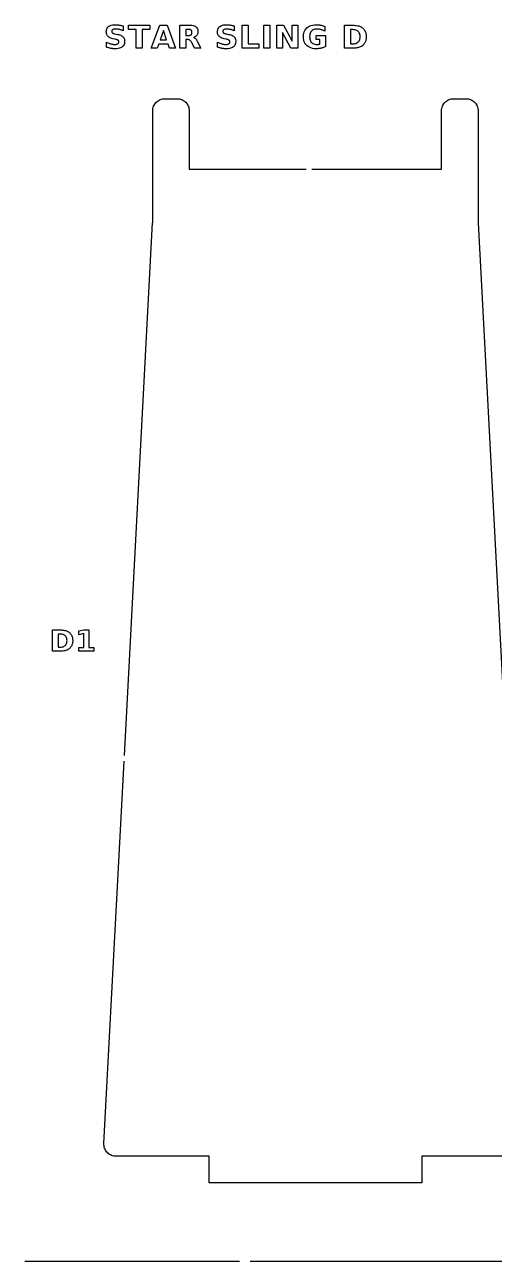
# Model space of a CAD drawing. Header units: millimetres. Extents: x 0 to 300, y 5 to 290.
# Drawn here: x 0 to 53.3, y 150 to 290.5 of the extents above; entities that cross this region are included whole.
import ezdxf

# ---------------------------------------------------------------- set-up
doc = ezdxf.new("R2010")
doc.units = ezdxf.units.MM
doc.layers.add('CUT', color=1, linetype='CONTINUOUS')
doc.layers.add('ENGRAVE', color=5, linetype='CONTINUOUS')

msp = doc.modelspace()

# ---------------------------------------------------------------- linework, layer by layer
at = {"layer": 'CUT', "color": 1}
for points in [[(11.3259, 207.4471), (14.5241, 267.9858), (14.525, 268.0181), (14.525, 280.7018), (14.5315, 280.8348), (14.5513, 280.9683), (14.5841, 281.0992), (14.6296, 281.2262), (14.6873, 281.3482), (14.7567, 281.464), (14.837, 281.5723), (14.9277, 281.6723), (15.0277, 281.763), (15.136, 281.8433), (15.2518, 281.9127), (15.3738, 281.9704), (15.5008, 282.0159), (15.6317, 282.0487), (15.7652, 282.0685), (15.8982, 282.075), (17.3018, 282.075), (17.4348, 282.0685), (17.5683, 282.0487), (17.6992, 282.0159), (17.8262, 281.9704), (17.9482, 281.9127), (18.064, 281.8433), (18.1723, 281.763), (18.2723, 281.6723), (18.363, 281.5723), (18.4433, 281.464), (18.5127, 281.3482), (18.5704, 281.2262), (18.6159, 281.0992), (18.6487, 280.9683), (18.6685, 280.8348), (18.675, 280.7018), (18.675, 274.075), (31.95, 274.075)], [(32.6, 274.075), (47.325, 274.075), (47.325, 280.7018), (47.3315, 280.8348), (47.3513, 280.9683), (47.3841, 281.0992), (47.4296, 281.2262), (47.4873, 281.3482), (47.5567, 281.464), (47.637, 281.5723), (47.7277, 281.6723), (47.8277, 281.763), (47.936, 281.8433), (48.0518, 281.9127), (48.1738, 281.9704), (48.3008, 282.0159), (48.4317, 282.0487), (48.5652, 282.0685), (48.6982, 282.075), (50.1018, 282.075), (50.2348, 282.0685), (50.3683, 282.0487), (50.4992, 282.0159), (50.6262, 281.9704), (50.7482, 281.9127), (50.864, 281.8433), (50.9723, 281.763), (51.0723, 281.6723), (51.163, 281.5723), (51.2433, 281.464), (51.3127, 281.3482), (51.3704, 281.2262), (51.4159, 281.0992), (51.4487, 280.9683), (51.4685, 280.8348), (51.475, 280.7018), (51.475, 268.0181), (51.4759, 267.9858), (56.9608, 164.163)], [(55.6313, 161.925), (45.075, 161.925), (45.075, 158.925), (20.925, 158.925), (20.925, 161.925), (10.3687, 161.925), (10.2394, 161.9312), (10.1094, 161.9499), (9.9819, 161.981), (9.8579, 162.024), (9.7385, 162.0787), (9.625, 162.1446), (9.5182, 162.2209), (9.4192, 162.3071), (9.3288, 162.4024), (9.248, 162.5058), (9.1773, 162.6165), (9.1176, 162.7333), (9.0693, 162.8554), (9.0328, 162.9815), (9.0085, 163.1105), (8.9967, 163.2413), (8.9973, 163.3708), (11.2916, 206.798)], [(0, 150), (24.4, 150)], [(25.6, 150), (74.4, 150)]]:
    msp.add_lwpolyline(points, dxfattribs=at)
at = {"layer": 'ENGRAVE', "color": 5}
for points in [[(11.0201, 289.8518), (10.9493, 289.8775), (10.879, 289.9006), (10.8094, 289.921), (10.7403, 289.9388), (10.6722, 289.9539), (10.6053, 289.9662), (10.5397, 289.9758), (10.4754, 289.9827), (10.4124, 289.9868), (10.3506, 289.9882), (10.2731, 289.9863), (10.2025, 289.9807), (10.1391, 289.9714), (10.0826, 289.9584), (10.0333, 289.9416), (9.9909, 289.9212), (9.9554, 289.8968), (9.9263, 289.8683), (9.9037, 289.8357), (9.8875, 289.7989), (9.8778, 289.7581), (9.8746, 289.7131), (9.8767, 289.6791), (9.8833, 289.6478), (9.8942, 289.619), (9.9094, 289.5928), (9.9291, 289.5692), (9.953, 289.5483), (9.9827, 289.529), (10.0195, 289.5107), (10.0635, 289.4934), (10.1145, 289.4769), (10.1726, 289.4614), (10.2378, 289.4469), (10.527, 289.3887), (10.6663, 289.3567), (10.7914, 289.3197), (10.9025, 289.2776), (10.9995, 289.2304), (11.0824, 289.1781), (11.1512, 289.1207), (11.2077, 289.0565), (11.254, 288.9839), (11.29, 288.9029), (11.3157, 288.8135), (11.3311, 288.7156), (11.3363, 288.6093), (11.3291, 288.4703), (11.3076, 288.3438), (11.2717, 288.2296), (11.2215, 288.1278), (11.1569, 288.0384), (11.078, 287.9613), (10.9843, 287.8964), (10.8755, 287.8433), (10.7516, 287.802), (10.6125, 287.7725), (10.4583, 287.7548), (10.2889, 287.7489), (10.2054, 287.7502), (10.1218, 287.7542), (10.0381, 287.7608), (9.9543, 287.77), (9.8704, 287.7819), (9.7864, 287.7965), (9.7024, 287.8136), (9.6183, 287.8333), (9.5343, 287.8555), (9.4502, 287.8803), (9.3662, 287.9077), (9.2821, 287.9375), (9.2821, 288.5106), (9.3657, 288.4678), (9.4484, 288.4286), (9.5301, 288.3931), (9.6109, 288.3613), (9.6907, 288.3332), (9.7697, 288.3087), (9.8477, 288.288), (9.9247, 288.271), (10.0009, 288.2578), (10.0761, 288.2484), (10.1503, 288.2427), (10.2237, 288.2408), (10.2949, 288.2429), (10.3602, 288.249), (10.4198, 288.2593), (10.4737, 288.2737), (10.5217, 288.2922), (10.564, 288.3149), (10.6001, 288.3413), (10.6296, 288.3713), (10.6526, 288.4048), (10.669, 288.4418), (10.6788, 288.4824), (10.6821, 288.5265), (10.6799, 288.566), (10.6732, 288.6025), (10.6621, 288.6358), (10.6465, 288.6659), (10.6264, 288.693), (10.6019, 288.7169), (10.5707, 288.7388), (10.5307, 288.76), (10.4818, 288.7804), (10.424, 288.8), (10.3574, 288.8188), (10.2819, 288.8368), (10.0192, 288.895), (9.8934, 288.926), (9.7794, 288.9626), (9.6773, 289.0047), (9.587, 289.0525), (9.5084, 289.1058), (9.4417, 289.1647), (9.3859, 289.23), (9.3403, 289.3025), (9.3048, 289.3821), (9.2795, 289.4688), (9.2643, 289.5627), (9.2592, 289.6637), (9.2662, 289.7898), (9.2874, 289.9057), (9.3227, 290.0115), (9.372, 290.1073), (9.4355, 290.193), (9.5131, 290.2685), (9.6039, 290.3332), (9.7071, 290.3861), (9.8226, 290.4272), (9.9504, 290.4566), (10.0906, 290.4742), (10.2431, 290.4801), (10.3157, 290.4792), (10.389, 290.4765), (10.463, 290.472), (10.5377, 290.4656), (10.6131, 290.4575), (10.6892, 290.4475), (10.766, 290.4357), (10.8438, 290.4221), (10.9224, 290.4067), (11.0019, 290.3895), (11.0822, 290.3705), (11.1635, 290.3496), (11.1635, 289.7925), (11.0915, 289.8235), (11.0201, 289.8518)], [(13.3163, 287.8), (12.6374, 287.8), (12.6374, 289.9194), (11.7629, 289.9194), (11.7629, 290.4325), (14.1891, 290.4325), (14.1891, 289.9194), (13.3163, 289.9194), (13.3163, 287.8)], [(16.1549, 290.4325), (17.13, 287.8), (16.4476, 287.8), (16.2819, 288.2796), (15.2204, 288.2796), (15.0529, 287.8), (14.3705, 287.8), (15.3456, 290.4325), (16.1549, 290.4325)], [(15.7512, 289.8154), (15.3897, 288.768), (16.1109, 288.768), (15.7512, 289.8154)], [(18.6604, 290.4325), (18.826, 290.4277), (18.9763, 290.4131), (19.1111, 290.3889), (19.2305, 290.3549), (19.3344, 290.3113), (19.423, 290.258), (19.497, 290.1941), (19.5576, 290.119), (19.6048, 290.0327), (19.6385, 289.9351), (19.6587, 289.8262), (19.6654, 289.7061), (19.6619, 289.6217), (19.6514, 289.5425), (19.6339, 289.4685), (19.6094, 289.3996), (19.5779, 289.336), (19.5393, 289.2776), (19.4938, 289.2242), (19.4411, 289.1757), (19.3813, 289.1321), (19.3144, 289.0934), (19.2404, 289.0596), (19.1594, 289.0307), (19.205, 289.0179), (19.249, 289.0007), (19.2914, 288.9789), (19.3322, 288.9528), (19.3713, 288.9221), (19.4089, 288.887), (19.4457, 288.8465), (19.4826, 288.7996), (19.5197, 288.7462), (19.557, 288.6864), (19.5944, 288.6202), (19.6319, 288.5476), (20.0004, 287.8), (19.2775, 287.8), (18.9566, 288.4542), (18.9242, 288.5165), (18.8916, 288.5719), (18.8589, 288.6203), (18.8261, 288.6618), (18.7931, 288.6964), (18.76, 288.7239), (18.7249, 288.746), (18.6862, 288.7641), (18.6438, 288.7782), (18.5978, 288.7882), (18.548, 288.7942), (18.4946, 288.7962), (18.3024, 288.7962), (18.3024, 287.8), (17.6236, 287.8), (17.6236, 290.4325), (18.6604, 290.4325)], [(18.8189, 289.3005), (18.8598, 289.3204), (18.894, 289.3446), (18.9223, 289.3739), (18.9454, 289.4089), (18.9634, 289.4495), (18.9763, 289.4958), (18.984, 289.5479), (18.9866, 289.6056), (18.984, 289.6627), (18.9763, 289.7141), (18.9634, 289.7598), (18.9454, 289.7999), (18.9223, 289.8343), (18.894, 289.863), (18.8598, 289.8867), (18.8189, 289.9061), (18.7712, 289.9212), (18.7169, 289.932), (18.6558, 289.9384), (18.5881, 289.9406), (18.3024, 289.9406), (18.3024, 289.2653), (18.5881, 289.2653), (18.6558, 289.2675), (18.7169, 289.2741), (18.7712, 289.2851), (18.8189, 289.3005)], [(23.6389, 289.8518), (23.568, 289.8775), (23.4978, 289.9006), (23.4282, 289.921), (23.3591, 289.9388), (23.291, 289.9539), (23.2241, 289.9662), (23.1585, 289.9758), (23.0942, 289.9827), (23.0312, 289.9868), (22.9694, 289.9882), (22.8918, 289.9863), (22.8213, 289.9807), (22.7578, 289.9714), (22.7014, 289.9584), (22.652, 289.9416), (22.6097, 289.9212), (22.5742, 289.8968), (22.5451, 289.8683), (22.5224, 289.8357), (22.5063, 289.7989), (22.4966, 289.7581), (22.4934, 289.7131), (22.4955, 289.6791), (22.5021, 289.6478), (22.513, 289.619), (22.5282, 289.5928), (22.5478, 289.5692), (22.5718, 289.5483), (22.6015, 289.529), (22.6383, 289.5107), (22.6822, 289.4934), (22.7333, 289.4769), (22.7914, 289.4614), (22.8566, 289.4469), (23.1458, 289.3887), (23.285, 289.3567), (23.4102, 289.3197), (23.5213, 289.2776), (23.6183, 289.2304), (23.7012, 289.1781), (23.7699, 289.1207), (23.8265, 289.0565), (23.8728, 288.9839), (23.9088, 288.9029), (23.9345, 288.8135), (23.9499, 288.7156), (23.9551, 288.6093), (23.9479, 288.4703), (23.9264, 288.3438), (23.8905, 288.2296), (23.8403, 288.1278), (23.7757, 288.0384), (23.6968, 287.9613), (23.6031, 287.8964), (23.4943, 287.8433), (23.3703, 287.802), (23.2313, 287.7725), (23.0771, 287.7548), (22.9077, 287.7489), (22.8242, 287.7502), (22.7406, 287.7542), (22.6569, 287.7608), (22.5731, 287.77), (22.4892, 287.7819), (22.4052, 287.7965), (22.3211, 287.8136), (22.2371, 287.8333), (22.153, 287.8555), (22.069, 287.8803), (21.985, 287.9077), (21.9009, 287.9375), (21.9009, 288.5106), (21.9845, 288.4678), (22.0671, 288.4286), (22.1489, 288.3931), (22.2297, 288.3613), (22.3095, 288.3332), (22.3884, 288.3087), (22.4664, 288.288), (22.5435, 288.271), (22.6196, 288.2578), (22.6949, 288.2484), (22.7691, 288.2427), (22.8425, 288.2408), (22.9136, 288.2429), (22.979, 288.249), (23.0386, 288.2593), (23.0925, 288.2737), (23.1405, 288.2922), (23.1828, 288.3149), (23.2189, 288.3413), (23.2484, 288.3713), (23.2714, 288.4048), (23.2878, 288.4418), (23.2976, 288.4824), (23.3009, 288.5265), (23.2987, 288.566), (23.292, 288.6025), (23.2809, 288.6358), (23.2653, 288.6659), (23.2452, 288.693), (23.2207, 288.7169), (23.1895, 288.7388), (23.1495, 288.76), (23.1006, 288.7804), (23.0428, 288.8), (22.9762, 288.8188), (22.9007, 288.8368), (22.6379, 288.895), (22.5122, 288.926), (22.3982, 288.9626), (22.2961, 289.0047), (22.2058, 289.0525), (22.1272, 289.1058), (22.0605, 289.1647), (22.0047, 289.23), (21.9591, 289.3025), (21.9236, 289.3821), (21.8983, 289.4688), (21.8831, 289.5627), (21.878, 289.6637), (21.885, 289.7898), (21.9062, 289.9057), (21.9415, 290.0115), (21.9908, 290.1073), (22.0543, 290.193), (22.1319, 290.2685), (22.2227, 290.3332), (22.3258, 290.3861), (22.4413, 290.4272), (22.5692, 290.4566), (22.7094, 290.4742), (22.8619, 290.4801), (22.9345, 290.4792), (23.0078, 290.4765), (23.0818, 290.472), (23.1565, 290.4656), (23.2319, 290.4575), (23.308, 290.4475), (23.3848, 290.4357), (23.4625, 290.4221), (23.5412, 290.4067), (23.6207, 290.3895), (23.701, 290.3705), (23.7823, 290.3496), (23.7823, 289.7925), (23.7103, 289.8235), (23.6389, 289.8518)], [(26.5663, 288.3131), (26.5663, 287.8), (24.6955, 287.8), (24.6955, 290.4325), (25.3743, 290.4325), (25.3743, 288.3131), (26.5663, 288.3131)], [(27.141, 287.8), (27.141, 290.4325), (27.8198, 290.4325), (27.8198, 287.8), (27.141, 287.8)], [(30.9882, 290.4325), (30.9882, 287.8), (30.23, 287.8), (29.2726, 289.6056), (29.2726, 287.8), (28.629, 287.8), (28.629, 290.4325), (29.3872, 290.4325), (30.3446, 288.627), (30.3446, 290.4325), (30.9882, 290.4325)], [(33.9031, 287.8877), (33.8147, 287.8586), (33.7253, 287.8329), (33.6347, 287.8106), (33.5431, 287.7917), (33.4505, 287.7763), (33.357, 287.7643), (33.2625, 287.7557), (33.1669, 287.7506), (33.0705, 287.7489), (32.8588, 287.7591), (32.6624, 287.7897), (32.4811, 287.8408), (32.315, 287.9123), (32.1641, 288.0042), (32.0284, 288.1165), (31.9109, 288.2463), (31.8148, 288.3907), (31.7401, 288.5496), (31.6867, 288.7231), (31.6547, 288.9111), (31.644, 289.1136), (31.6549, 289.3182), (31.6875, 289.5078), (31.7419, 289.6823), (31.818, 289.8416), (31.9158, 289.9859), (32.0354, 290.1151), (32.1739, 290.2267), (32.3285, 290.3179), (32.4992, 290.3889), (32.6859, 290.4396), (32.8886, 290.47), (33.1075, 290.4801), (33.1944, 290.4788), (33.2802, 290.4746), (33.3647, 290.4678), (33.448, 290.4582), (33.53, 290.4458), (33.6109, 290.4308), (33.6904, 290.413), (33.7683, 290.3925), (33.8447, 290.3695), (33.9196, 290.3438), (33.993, 290.3154), (34.0649, 290.2844), (34.0649, 289.7396), (33.9915, 289.7795), (33.9183, 289.816), (33.8452, 289.8489), (33.7722, 289.8783), (33.6994, 289.9041), (33.6268, 289.9265), (33.5541, 289.9453), (33.4815, 289.9608), (33.4088, 289.9727), (33.336, 289.9813), (33.2632, 289.9865), (33.1904, 289.9882), (33.0603, 289.9819), (32.9407, 289.963), (32.8313, 289.9315), (32.7323, 289.8875), (32.6436, 289.8308), (32.5653, 289.7616), (32.4982, 289.6807), (32.4433, 289.5889), (32.4006, 289.4863), (32.3702, 289.3729), (32.3519, 289.2487), (32.3458, 289.1136), (32.3516, 288.9796), (32.3693, 288.8562), (32.3987, 288.7433), (32.4398, 288.6411), (32.4927, 288.5494), (32.5574, 288.4683), (32.6328, 288.3988), (32.7182, 288.3419), (32.8135, 288.2977), (32.9186, 288.2661), (33.0337, 288.2471), (33.1586, 288.2408), (33.1935, 288.2412), (33.2275, 288.2423), (33.2607, 288.2441), (33.293, 288.2467), (33.3245, 288.25), (33.3552, 288.254), (33.385, 288.2589), (33.4137, 288.2645), (33.4414, 288.271), (33.4681, 288.2783), (33.4937, 288.2865), (33.5183, 288.2955), (33.5183, 288.8068), (33.104, 288.8068), (33.104, 289.2617), (34.1619, 289.2617), (34.1619, 287.9957), (34.0767, 287.9563), (33.9905, 287.9203), (33.9031, 287.8877)], [(37.685, 290.3945), (37.8083, 290.3731), (37.9147, 290.347), (38.0102, 290.3152), (38.1011, 290.2768), (38.1873, 290.2317), (38.2689, 290.1801), (38.3458, 290.1218), (38.4181, 290.0569), (38.4771, 289.9961), (38.5309, 289.9321), (38.5794, 289.8652), (38.6226, 289.7952), (38.6605, 289.7222), (38.6931, 289.6461), (38.7206, 289.5668), (38.7431, 289.4841), (38.7606, 289.3979), (38.7731, 289.3084), (38.7806, 289.2153), (38.7831, 289.1189), (38.7806, 289.0214), (38.7731, 288.9274), (38.7606, 288.837), (38.7431, 288.7502), (38.7206, 288.6669), (38.6931, 288.5873), (38.6605, 288.511), (38.6226, 288.4377), (38.5794, 288.3675), (38.5309, 288.3005), (38.4771, 288.2365), (38.4181, 288.1756), (38.3452, 288.1107), (38.2676, 288.0524), (38.1853, 288.0008), (38.0983, 287.9558), (38.0066, 287.9173), (37.9103, 287.8855), (37.8033, 287.8594), (37.6799, 287.838), (37.54, 287.8214), (37.3836, 287.8095), (37.2108, 287.8024), (37.0216, 287.8), (36.3057, 287.8), (36.3057, 290.4325), (37.0216, 290.4325), (37.2129, 290.4301), (37.3873, 290.423), (37.5446, 290.4111), (37.685, 290.3945)], [(37.5949, 288.3647), (37.6953, 288.4048), (37.7849, 288.4564), (37.8635, 288.5194), (37.9306, 288.5934), (37.9855, 288.6777), (38.0282, 288.7724), (38.0587, 288.8775), (38.077, 288.993), (38.0831, 289.1189), (38.077, 289.2442), (38.0588, 289.3591), (38.0284, 289.4636), (37.9859, 289.5578), (37.9312, 289.6415), (37.8644, 289.7149), (37.786, 289.7774), (37.6965, 289.8285), (37.596, 289.8683), (37.4843, 289.8967), (37.3616, 289.9137), (37.2279, 289.9194), (36.9846, 289.9194), (36.9846, 288.3131), (37.2279, 288.3131), (37.3611, 288.3188), (37.4835, 288.336), (37.5949, 288.3647)], [(3.9955, 221.7278), (4.1564, 221.7212), (4.3017, 221.7103), (4.4312, 221.6949), (4.5451, 221.6752), (4.6433, 221.6511), (4.7314, 221.6217), (4.8153, 221.5862), (4.8949, 221.5447), (4.9702, 221.497), (5.0412, 221.4432), (5.1079, 221.3833), (5.1625, 221.3271), (5.2121, 221.2681), (5.2569, 221.2063), (5.2967, 221.1417), (5.3317, 221.0743), (5.3618, 221.0041), (5.3872, 220.9309), (5.408, 220.8545), (5.4241, 220.775), (5.4356, 220.6923), (5.4425, 220.6065), (5.4449, 220.5174), (5.4425, 220.4274), (5.4356, 220.3407), (5.4241, 220.2572), (5.408, 220.1771), (5.3872, 220.1003), (5.3618, 220.0267), (5.3317, 219.9563), (5.2967, 219.8887), (5.2569, 219.8239), (5.2121, 219.762), (5.1625, 219.7029), (5.1079, 219.6467), (5.0407, 219.5868), (4.9691, 219.533), (4.8931, 219.4853), (4.8128, 219.4438), (4.7282, 219.4083), (4.6392, 219.3789), (4.5405, 219.3548), (4.4265, 219.3351), (4.2974, 219.3197), (4.1531, 219.3088), (3.9936, 219.3022), (3.8189, 219.3), (3.1581, 219.3), (3.1581, 221.73), (3.8189, 221.73), (3.9955, 221.7278)], [(4.0093, 219.7736), (4.1323, 219.7789), (4.2452, 219.7948), (4.3481, 219.8212), (4.4408, 219.8583), (4.5235, 219.9059), (4.5961, 219.9641), (4.658, 220.0323), (4.7086, 220.1102), (4.748, 220.1976), (4.7762, 220.2946), (4.7931, 220.4013), (4.7987, 220.5174), (4.7931, 220.6331), (4.7763, 220.7392), (4.7482, 220.8356), (4.709, 220.9225), (4.6585, 220.9999), (4.5969, 221.0676), (4.5245, 221.1253), (4.4419, 221.1725), (4.3491, 221.2092), (4.246, 221.2354), (4.1328, 221.2511), (4.0093, 221.2564), (3.7847, 221.2564), (3.7847, 219.7736), (4.0093, 219.7736)], [(6.6964, 219.7329), (6.6964, 221.3036), (6.1283, 221.1864), (6.1283, 221.6128), (6.6931, 221.73), (7.2888, 221.73), (7.2888, 219.7329), (7.8422, 219.7329), (7.8422, 219.3), (6.143, 219.3), (6.143, 219.7329), (6.6964, 219.7329)]]:
    msp.add_lwpolyline(points, close=True, dxfattribs=at)

doc.saveas('drawing.dxf')
